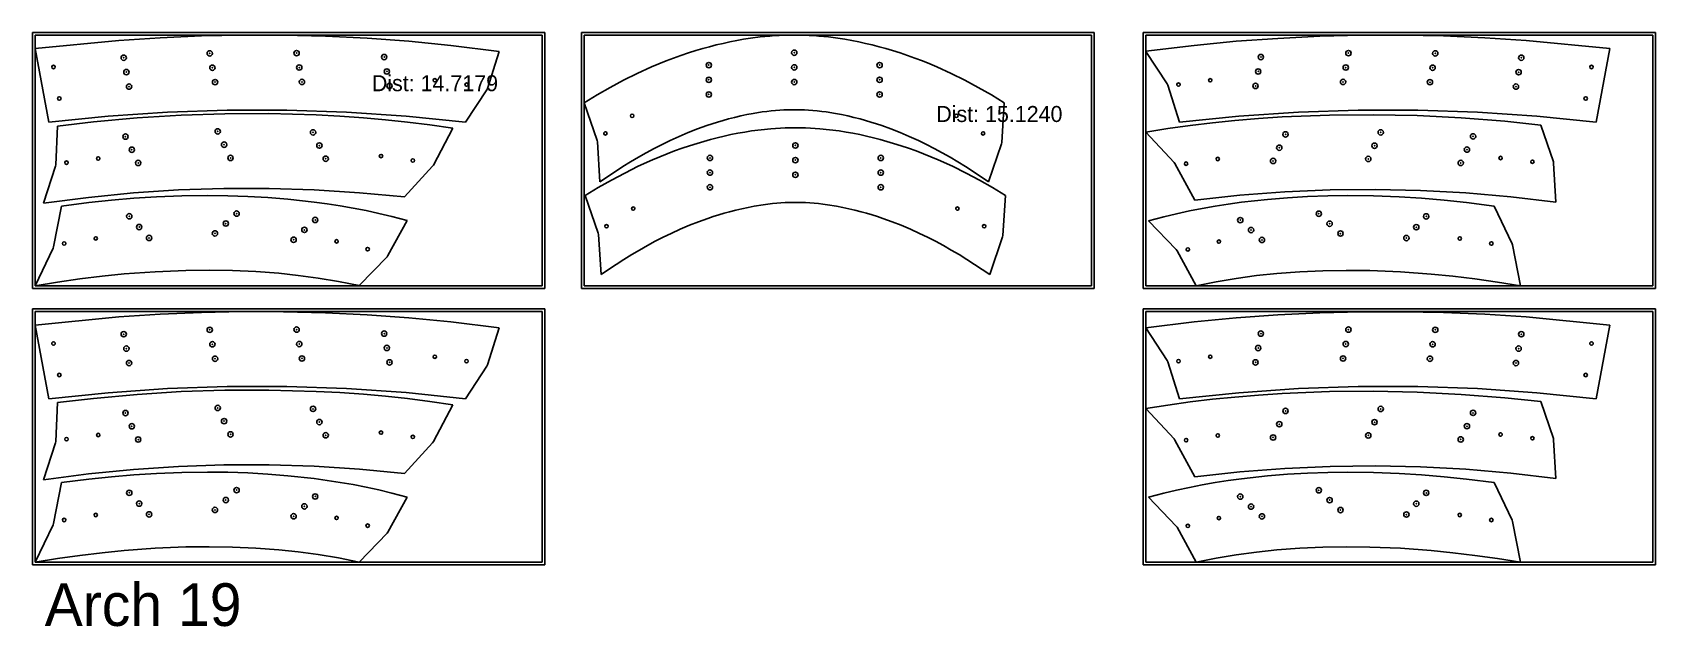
# Model space of a CAD drawing. Extents: x 596 to 900, y -63 to 48.
import ezdxf

# ---------------------------------------------------------------- set-up
doc = ezdxf.new("R2010")
doc.units = 0
doc.header["$MEASUREMENT"] = 0
doc.header["$PDMODE"] = 32
doc.header["$PDSIZE"] = 1
doc.layers.get('0').update_dxf_attribs({"linetype": 'CONTINUOUS'})
for name, color, linetype in [('DRIILLS_PTS__ENGRAVE_PASS_', 172, 'CONTINUOUS'), ('DRILLING', 3, 'CONTINUOUS'), ('PLYWOOD', 6, 'CONTINUOUS')]:
    doc.layers.add(name, color=color, linetype=linetype)

msp = doc.modelspace()

# ---------------------------------------------------------------- linework, layer by layer
for p, q in [((611.7, 46.62), (596.04, 45.09)), ((619.46, 47.13), (611.7, 46.62)), ((627.22, 47.46), (619.46, 47.13)), ((634.9, 47.61), (627.22, 47.46)), ((642.58, 47.59), (634.9, 47.61)), ((650.4, 47.39), (642.58, 47.59)), ((658.21, 47.02), (650.4, 47.39)), ((666.05, 46.46), (658.21, 47.02)), ((673.88, 45.7), (666.05, 46.46)), ((682.99, 44.57), (673.88, 45.7)), ((723.61, 45.77), (722.34, 45.44)), ((724.89, 46.07), (723.61, 45.77)), ((726.17, 46.35), (724.89, 46.07)), ((727.45, 46.6), (726.17, 46.35)), ((728.74, 46.83), (727.45, 46.6)), ((730.04, 47.04), (728.74, 46.83)), ((731.83, 47.27), (730.04, 47.04)), ((733.63, 47.45), (731.83, 47.27)), ((734.53, 47.52), (733.63, 47.45)), ((735.43, 47.57), (734.53, 47.52)), ((736.33, 47.61), (735.43, 47.57)), ((737.23, 47.62), (736.33, 47.61)), ((738.23, 47.62), (737.23, 47.62)), ((739.23, 47.62), (738.23, 47.62)), ((740.13, 47.61), (739.23, 47.62)), ((741.04, 47.57), (740.13, 47.61)), ((741.94, 47.52), (741.04, 47.57)), ((742.84, 47.45), (741.94, 47.52)), ((744.63, 47.27), (742.84, 47.45)), ((746.42, 47.04), (744.63, 47.27)), ((747.72, 46.83), (746.42, 47.04)), ((749.01, 46.6), (747.72, 46.83)), ((750.3, 46.35), (749.01, 46.6)), ((751.58, 46.07), (750.3, 46.35)), ((752.85, 45.77), (751.58, 46.07)), ((754.12, 45.44), (752.85, 45.77)), ((813.17, 45.7), (804.07, 44.59)), ((821, 46.46), (813.17, 45.7)), ((828.84, 47.01), (821, 46.46)), ((836.65, 47.39), (828.84, 47.01)), ((844.47, 47.58), (836.65, 47.39)), ((852.15, 47.61), (844.47, 47.58)), ((859.83, 47.46), (852.15, 47.61)), ((867.59, 47.13), (859.83, 47.46)), ((875.35, 46.62), (867.59, 47.13)), ((891.01, 45.09), (875.35, 46.62)), ((596.04, 45.09), (598.59, 31.28)), ((680.77, 37.62), (682.99, 44.57)), ((714.24, 42.77), (712.86, 42.21)), ((715.62, 43.3), (714.24, 42.77)), ((717.01, 43.8), (715.62, 43.3)), ((718.41, 44.27), (717.01, 43.8)), ((719.82, 44.72), (718.41, 44.27)), ((721.08, 45.09), (719.82, 44.72)), ((722.34, 45.44), (721.08, 45.09)), ((755.38, 45.09), (754.12, 45.44)), ((756.64, 44.72), (755.38, 45.09)), ((758.05, 44.27), (756.64, 44.72)), ((759.45, 43.8), (758.05, 44.27)), ((760.84, 43.3), (759.45, 43.8)), ((762.23, 42.77), (760.84, 43.3)), ((763.6, 42.21), (762.23, 42.77)), ((804.06, 44.57), (808.07, 38.47)), ((888.46, 31.28), (891.01, 45.09)), ((708.81, 40.41), (706.27, 39.16)), ((711.5, 41.64), (708.81, 40.41)), ((712.86, 42.21), (711.5, 41.64)), ((764.96, 41.64), (763.6, 42.21)), ((767.65, 40.41), (764.96, 41.64)), ((770.19, 39.16), (767.65, 40.41)), ((676.65, 31.28), (680.65, 37.38)), ((680.65, 37.38), (680.77, 37.62)), ((703.77, 37.82), (701.31, 36.42)), ((706.27, 39.16), (703.77, 37.82)), ((772.7, 37.82), (770.19, 39.16)), ((775.16, 36.42), (772.7, 37.82)), ((808.07, 38.47), (808.18, 38.23)), ((808.18, 38.23), (810.4, 31.28)), ((620.86, 33.19), (632.03, 33.57)), ((632.03, 33.57), (643.21, 33.57)), ((643.21, 33.57), (654.38, 33.19)), ((701.31, 36.42), (698.88, 34.95)), ((698.88, 34.95), (701.3, 27.86)), ((733.92, 33.42), (734.73, 33.5)), ((734.73, 33.5), (735.53, 33.56)), ((735.53, 33.56), (736.31, 33.6)), ((736.31, 33.6), (737.07, 33.62)), ((737.07, 33.62), (738.03, 33.62)), ((738.03, 33.62), (738.23, 33.62)), ((738.23, 33.62), (738.44, 33.62)), ((738.44, 33.62), (739.4, 33.62)), ((739.4, 33.62), (740.15, 33.6)), ((740.15, 33.6), (740.93, 33.56)), ((740.93, 33.56), (741.73, 33.5)), ((741.73, 33.5), (742.55, 33.42)), ((777.58, 34.95), (775.16, 36.42)), ((777.1, 27.47), (777.58, 34.95)), ((832.67, 33.19), (843.84, 33.57)), ((843.84, 33.57), (855.02, 33.57)), ((855.02, 33.57), (866.19, 33.19)), ((598.59, 31.28), (609.71, 32.43)), ((600.25, 30.57), (599.93, 23.29)), ((606.96, 31.35), (600.25, 30.57)), ((615.17, 32.09), (606.96, 31.35)), ((609.71, 32.43), (620.86, 33.19)), ((623.39, 32.61), (615.17, 32.09)), ((631.6, 32.89), (623.39, 32.61)), ((639.81, 32.92), (631.6, 32.89)), ((648.69, 32.67), (639.81, 32.92)), ((653.13, 32.43), (648.69, 32.67)), ((657.57, 32.11), (653.13, 32.43)), ((654.38, 33.19), (665.53, 32.43)), ((661.67, 31.74), (657.57, 32.11)), ((665.8, 31.3), (661.67, 31.74)), ((665.53, 32.43), (676.65, 31.29)), ((669.99, 30.77), (665.8, 31.3)), ((674.27, 30.16), (669.99, 30.77)), ((720.11, 30.03), (721.84, 30.65)), ((721.84, 30.65), (722.86, 31)), ((722.86, 31), (723.87, 31.32)), ((723.87, 31.32), (724.89, 31.62)), ((724.89, 31.62), (725.92, 31.91)), ((725.92, 31.91), (727.06, 32.2)), ((727.06, 32.2), (728.21, 32.47)), ((728.21, 32.47), (729.36, 32.71)), ((729.36, 32.71), (730.51, 32.93)), ((730.51, 32.93), (732.23, 33.21)), ((732.23, 33.21), (733.08, 33.32)), ((733.08, 33.32), (733.92, 33.42)), ((742.55, 33.42), (743.38, 33.32)), ((743.38, 33.32), (744.23, 33.21)), ((744.23, 33.21), (745.95, 32.93)), ((745.95, 32.93), (747.1, 32.71)), ((747.1, 32.71), (748.25, 32.47)), ((748.25, 32.47), (749.4, 32.2)), ((749.4, 32.2), (750.55, 31.91)), ((750.55, 31.91), (751.57, 31.62)), ((751.57, 31.62), (752.59, 31.32)), ((752.59, 31.32), (753.61, 31)), ((753.61, 31), (754.62, 30.65)), ((754.62, 30.65), (756.35, 30.03)), ((808.22, 30.11), (812.38, 30.68)), ((810.4, 31.28), (821.52, 32.43)), ((812.38, 30.68), (816.56, 31.18)), ((816.56, 31.18), (820.74, 31.61)), ((820.74, 31.61), (825.17, 31.98)), ((821.52, 32.43), (832.67, 33.19)), ((825.17, 31.98), (829.61, 32.27)), ((829.61, 32.27), (838.49, 32.63)), ((838.49, 32.63), (846.7, 32.7)), ((846.7, 32.7), (854.91, 32.52)), ((854.91, 32.52), (863.14, 32.1)), ((863.14, 32.1), (871.35, 31.46)), ((866.19, 33.19), (877.34, 32.43)), ((871.35, 31.46), (878.07, 30.76)), ((877.34, 32.43), (888.46, 31.28)), ((878.07, 30.76), (880.42, 23.86)), ((670.64, 23.25), (674.27, 30.16)), ((701.3, 27.86), (701.36, 27.6)), ((701.36, 27.6), (701.83, 20.12)), ((713.48, 27.11), (714.97, 27.84)), ((714.97, 27.84), (716.68, 28.62)), ((716.68, 28.62), (718.39, 29.35)), ((718.39, 29.35), (720.11, 30.03)), ((721.29, 27.7), (720.03, 27.33)), ((722.55, 28.05), (721.29, 27.7)), ((723.82, 28.38), (722.55, 28.05)), ((725.1, 28.68), (723.82, 28.38)), ((726.38, 28.96), (725.1, 28.68)), ((727.66, 29.21), (726.38, 28.96)), ((728.95, 29.44), (727.66, 29.21)), ((730.25, 29.65), (728.95, 29.44)), ((732.04, 29.88), (730.25, 29.65)), ((733.84, 30.06), (732.04, 29.88)), ((734.74, 30.13), (733.84, 30.06)), ((735.64, 30.18), (734.74, 30.13)), ((736.54, 30.22), (735.64, 30.18)), ((737.44, 30.23), (736.54, 30.22)), ((738.44, 30.23), (737.44, 30.23)), ((739.44, 30.23), (738.44, 30.23)), ((740.35, 30.22), (739.44, 30.23)), ((741.25, 30.18), (740.35, 30.22)), ((742.15, 30.13), (741.25, 30.18)), ((743.05, 30.06), (742.15, 30.13)), ((744.84, 29.88), (743.05, 30.06)), ((746.63, 29.65), (744.84, 29.88)), ((747.93, 29.44), (746.63, 29.65)), ((749.22, 29.21), (747.93, 29.44)), ((750.51, 28.96), (749.22, 29.21)), ((751.79, 28.68), (750.51, 28.96)), ((753.06, 28.38), (751.79, 28.68)), ((754.33, 28.05), (753.06, 28.38)), ((755.6, 27.7), (754.33, 28.05)), ((756.85, 27.33), (755.6, 27.7)), ((756.35, 30.03), (758.07, 29.35)), ((758.07, 29.35), (759.78, 28.62)), ((759.78, 28.62), (761.49, 27.84)), ((761.49, 27.84), (762.99, 27.11)), ((777.05, 27.21), (777.1, 27.47)), ((804.06, 29.45), (808.22, 30.11)), ((809.39, 23.75), (804.06, 29.45)), ((707.57, 23.86), (709.04, 24.72)), ((709.04, 24.72), (710.51, 25.55)), ((710.51, 25.55), (711.99, 26.35)), ((713.08, 24.82), (711.71, 24.25)), ((711.99, 26.35), (713.48, 27.11)), ((714.45, 25.38), (713.08, 24.82)), ((715.83, 25.91), (714.45, 25.38)), ((717.22, 26.41), (715.83, 25.91)), ((718.62, 26.88), (717.22, 26.41)), ((720.03, 27.33), (718.62, 26.88)), ((758.26, 26.88), (756.85, 27.33)), ((759.66, 26.41), (758.26, 26.88)), ((761.05, 25.91), (759.66, 26.41)), ((762.44, 25.38), (761.05, 25.91)), ((763.81, 24.82), (762.44, 25.38)), ((762.99, 27.11), (764.47, 26.35)), ((765.17, 24.25), (763.81, 24.82)), ((764.47, 26.35), (765.95, 25.55)), ((765.95, 25.55), (767.42, 24.72)), ((767.42, 24.72), (768.89, 23.86)), ((774.63, 20.12), (777.05, 27.21)), ((599.88, 23.02), (597.62, 16.09)), ((599.93, 23.29), (599.88, 23.02)), ((665.23, 17.27), (670.49, 23.04)), ((670.49, 23.04), (670.64, 23.25)), ((703.23, 21.08), (706.12, 22.96)), ((706.48, 21.76), (703.98, 20.43)), ((706.12, 22.96), (707.57, 23.86)), ((709.02, 23.02), (706.48, 21.76)), ((711.71, 24.25), (709.02, 23.02)), ((767.87, 23.02), (765.17, 24.25)), ((770.41, 21.76), (767.87, 23.02)), ((768.89, 23.86), (770.34, 22.96)), ((770.34, 22.96), (773.23, 21.08)), ((772.91, 20.43), (770.41, 21.76)), ((809.54, 23.54), (809.39, 23.75)), ((813.26, 16.68), (809.54, 23.54)), ((880.42, 23.86), (880.47, 23.59)), ((880.47, 23.59), (880.88, 16.31)), ((614.46, 18.03), (622.91, 18.59)), ((622.91, 18.59), (631.38, 18.88)), ((631.38, 18.88), (639.86, 18.89)), ((639.86, 18.89), (648.33, 18.62)), ((648.33, 18.62), (656.79, 18.08)), ((701.52, 19.03), (699.09, 17.56)), ((703.98, 20.43), (701.52, 19.03)), ((701.83, 20.12), (703.23, 21.08)), ((775.37, 19.03), (772.91, 20.43)), ((773.23, 21.08), (774.63, 20.12)), ((777.79, 17.56), (775.37, 19.03)), ((838.61, 18.61), (830.14, 18.24)), ((847.08, 18.7), (838.61, 18.61)), ((855.56, 18.51), (847.08, 18.7)), ((864.02, 18.06), (855.56, 18.51)), ((597.62, 16.09), (606.02, 17.2)), ((600.97, 15.57), (599.49, 7.9)), ((606.11, 16.23), (600.97, 15.57)), ((606.02, 17.2), (614.46, 18.03)), ((610.32, 16.67), (606.11, 16.23)), ((614.54, 17.03), (610.32, 16.67)), ((618.76, 17.29), (614.54, 17.03)), ((623.55, 17.48), (618.76, 17.29)), ((628.34, 17.54), (623.55, 17.48)), ((632.11, 17.5), (628.34, 17.54)), ((635.87, 17.38), (632.11, 17.5)), ((639.64, 17.17), (635.87, 17.38)), ((643.4, 16.86), (639.64, 17.17)), ((648.3, 16.32), (643.4, 16.86)), ((650.74, 15.99), (648.3, 16.32)), ((653.18, 15.61), (650.74, 15.99)), ((655.61, 15.18), (653.18, 15.61)), ((656.79, 18.08), (665.23, 17.27)), ((699.09, 17.56), (701.51, 10.47)), ((728.42, 15.08), (729.57, 15.32)), ((729.57, 15.32), (730.72, 15.54)), ((730.72, 15.54), (732.44, 15.82)), ((732.44, 15.82), (733.29, 15.93)), ((733.29, 15.93), (734.13, 16.03)), ((734.13, 16.03), (734.94, 16.11)), ((734.94, 16.11), (735.74, 16.17)), ((735.74, 16.17), (736.52, 16.21)), ((736.52, 16.21), (737.28, 16.23)), ((737.28, 16.23), (738.24, 16.23)), ((738.24, 16.23), (738.44, 16.23)), ((738.44, 16.23), (738.65, 16.23)), ((738.65, 16.23), (739.61, 16.23)), ((739.61, 16.23), (740.37, 16.21)), ((740.37, 16.21), (741.14, 16.17)), ((741.14, 16.17), (741.94, 16.11)), ((741.94, 16.11), (742.76, 16.03)), ((742.76, 16.03), (743.59, 15.93)), ((743.59, 15.93), (744.44, 15.82)), ((744.44, 15.82), (746.16, 15.54)), ((746.16, 15.54), (747.31, 15.32)), ((747.31, 15.32), (748.46, 15.08)), ((777.31, 10.08), (777.79, 17.56)), ((821.68, 17.59), (813.26, 16.68)), ((817.1, 15.57), (814.67, 15.14)), ((819.53, 15.95), (817.1, 15.57)), ((821.98, 16.29), (819.53, 15.95)), ((830.14, 18.24), (821.68, 17.59)), ((826.88, 16.83), (821.98, 16.29)), ((830.64, 17.14), (826.88, 16.83)), ((834.4, 17.35), (830.64, 17.14)), ((838.17, 17.48), (834.4, 17.35)), ((841.94, 17.52), (838.17, 17.48)), ((846.73, 17.46), (841.94, 17.52)), ((851.52, 17.28), (846.73, 17.46)), ((855.74, 17.02), (851.52, 17.28)), ((859.96, 16.66), (855.74, 17.02)), ((864.17, 16.22), (859.96, 16.66)), ((872.46, 17.32), (864.02, 18.06)), ((869.31, 15.57), (864.17, 16.22)), ((872.68, 8.52), (869.31, 15.57)), ((880.88, 16.31), (872.46, 17.32)), ((658.03, 14.71), (655.61, 15.18)), ((660.44, 14.18), (658.03, 14.71)), ((662.84, 13.61), (660.44, 14.18)), ((662.11, 6.28), (665.7, 12.86)), ((665.7, 12.86), (662.84, 13.61)), ((718.6, 11.96), (720.32, 12.64)), ((720.32, 12.64), (722.05, 13.26)), ((722.05, 13.26), (723.07, 13.61)), ((723.07, 13.61), (724.09, 13.93)), ((724.09, 13.93), (725.1, 14.23)), ((725.1, 14.23), (726.13, 14.52)), ((726.13, 14.52), (727.27, 14.81)), ((727.27, 14.81), (728.42, 15.08)), ((748.46, 15.08), (749.61, 14.81)), ((749.61, 14.81), (750.76, 14.52)), ((750.76, 14.52), (751.78, 14.23)), ((751.78, 14.23), (752.8, 13.93)), ((752.8, 13.93), (753.82, 13.61)), ((753.82, 13.61), (754.83, 13.26)), ((754.83, 13.26), (756.56, 12.64)), ((756.56, 12.64), (758.28, 11.96)), ((807.44, 13.57), (804.57, 12.81)), ((804.57, 12.81), (809.77, 7.41)), ((809.84, 14.14), (807.44, 13.57)), ((812.25, 14.66), (809.84, 14.14)), ((814.67, 15.14), (812.25, 14.66)), ((701.51, 10.47), (701.57, 10.21)), ((701.57, 10.21), (702.04, 2.73)), ((712.2, 8.96), (713.69, 9.72)), ((713.69, 9.72), (715.18, 10.45)), ((715.18, 10.45), (716.89, 11.23)), ((716.89, 11.23), (718.6, 11.96)), ((758.28, 11.96), (760, 11.23)), ((760, 11.23), (761.7, 10.45)), ((761.7, 10.45), (763.2, 9.72)), ((763.2, 9.72), (764.68, 8.96)), ((774.84, 2.73), (777.26, 9.82)), ((777.26, 9.82), (777.31, 10.08)), ((599.41, 7.66), (596.04, 0.62)), ((599.49, 7.9), (599.41, 7.66)), ((661.95, 6.07), (662.11, 6.28)), ((706.33, 5.57), (707.79, 6.47)), ((707.79, 6.47), (709.25, 7.33)), ((709.25, 7.33), (710.72, 8.16)), ((710.72, 8.16), (712.2, 8.96)), ((764.68, 8.96), (766.16, 8.16)), ((766.16, 8.16), (767.63, 7.33)), ((767.63, 7.33), (769.1, 6.47)), ((769.1, 6.47), (770.56, 5.57)), ((809.77, 7.41), (809.93, 7.19)), ((809.93, 7.19), (813.52, 0.62)), ((872.76, 8.28), (872.68, 8.52)), ((874.25, 0.62), (872.76, 8.28)), ((612.74, 2.84), (618.51, 3.26)), ((618.51, 3.26), (624.27, 3.49)), ((624.27, 3.49), (628.65, 3.54)), ((628.65, 3.54), (633.02, 3.47)), ((633.02, 3.47), (637.35, 3.28)), ((637.35, 3.28), (641.66, 2.97)), ((656.76, 0.66), (661.95, 6.07)), ((702.04, 2.73), (703.44, 3.69)), ((703.44, 3.69), (706.33, 5.57)), ((770.56, 5.57), (773.44, 3.69)), ((773.44, 3.69), (774.84, 2.73)), ((828.63, 2.93), (832.93, 3.26)), ((832.93, 3.26), (837.27, 3.45)), ((837.27, 3.45), (841.63, 3.52)), ((841.63, 3.52), (846.02, 3.47)), ((846.02, 3.47), (851.78, 3.24)), ((851.78, 3.24), (857.55, 2.83)), ((596.04, 0.62), (600.23, 1.31)), ((600.23, 1.31), (604.4, 1.91)), ((604.4, 1.91), (608.57, 2.42)), ((608.57, 2.42), (612.74, 2.84)), ((641.66, 2.97), (645.34, 2.58)), ((645.34, 2.58), (649.06, 2.08)), ((649.06, 2.08), (652.84, 1.44)), ((652.84, 1.44), (656.76, 0.66)), ((813.52, 0.62), (817.24, 1.38)), ((817.24, 1.38), (820.99, 2.01)), ((820.99, 2.01), (824.79, 2.53)), ((824.79, 2.53), (828.63, 2.93)), ((857.55, 2.83), (861.62, 2.42)), ((861.62, 2.42), (865.74, 1.92)), ((865.74, 1.92), (869.93, 1.32)), ((869.93, 1.32), (874.25, 0.62)), ((611.7, -5.22), (596.04, -6.74)), ((619.46, -4.7), (611.7, -5.22)), ((627.22, -4.37), (619.46, -4.7)), ((634.9, -4.22), (627.22, -4.37)), ((642.58, -4.25), (634.9, -4.22)), ((650.4, -4.44), (642.58, -4.25)), ((658.21, -4.82), (650.4, -4.44)), ((666.05, -5.38), (658.21, -4.82)), ((673.88, -6.13), (666.05, -5.38)), ((821, -5.38), (813.17, -6.13)), ((828.84, -4.82), (821, -5.38)), ((836.65, -4.45), (828.84, -4.82)), ((844.47, -4.25), (836.65, -4.45)), ((852.15, -4.23), (844.47, -4.25)), ((859.83, -4.37), (852.15, -4.23)), ((867.59, -4.7), (859.83, -4.37)), ((875.35, -5.22), (867.59, -4.7)), ((891.01, -6.74), (875.35, -5.22)), ((596.04, -6.74), (598.59, -20.55)), ((682.99, -7.27), (673.88, -6.13)), ((680.77, -14.21), (682.99, -7.27)), ((804.06, -7.27), (808.07, -13.36)), ((813.17, -6.13), (804.07, -7.24)), ((888.46, -20.55), (891.01, -6.74)), ((676.65, -20.55), (680.65, -14.46)), ((680.65, -14.46), (680.77, -14.21)), ((808.07, -13.36), (808.18, -13.6)), ((808.18, -13.6), (810.4, -20.55)), ((598.59, -20.55), (609.71, -19.41)), ((600.25, -21.26), (599.93, -28.55)), ((606.96, -20.49), (600.25, -21.26)), ((615.17, -19.74), (606.96, -20.49)), ((609.71, -19.41), (620.86, -18.64)), ((623.39, -19.22), (615.17, -19.74)), ((620.86, -18.64), (632.03, -18.26)), ((631.6, -18.94), (623.39, -19.22)), ((639.81, -18.91), (631.6, -18.94)), ((632.03, -18.26), (643.21, -18.26)), ((648.69, -19.16), (639.81, -18.91)), ((643.21, -18.26), (654.38, -18.64)), ((653.13, -19.4), (648.69, -19.16)), ((657.57, -19.72), (653.13, -19.4)), ((654.38, -18.64), (665.53, -19.4)), ((661.67, -20.09), (657.57, -19.72)), ((665.8, -20.53), (661.67, -20.09)), ((665.53, -19.4), (676.65, -20.55)), ((669.99, -21.06), (665.8, -20.53)), ((674.27, -21.68), (669.99, -21.06)), ((808.22, -21.73), (812.38, -21.15)), ((810.4, -20.55), (821.52, -19.41)), ((812.38, -21.15), (816.56, -20.65)), ((816.56, -20.65), (820.74, -20.23)), ((820.74, -20.23), (825.17, -19.85)), ((821.52, -19.41), (832.67, -18.64)), ((825.17, -19.85), (829.61, -19.56)), ((829.61, -19.56), (838.49, -19.2)), ((832.67, -18.64), (843.84, -18.26)), ((838.49, -19.2), (846.7, -19.13)), ((843.84, -18.26), (855.02, -18.26)), ((846.7, -19.13), (854.91, -19.31)), ((854.91, -19.31), (863.14, -19.73)), ((855.02, -18.26), (866.19, -18.64)), ((863.14, -19.73), (871.35, -20.38)), ((866.19, -18.64), (877.34, -19.41)), ((871.35, -20.38), (878.07, -21.07)), ((877.34, -19.41), (888.46, -20.55)), ((878.07, -21.07), (880.42, -27.97)), ((670.64, -28.58), (674.27, -21.68)), ((804.06, -22.38), (808.22, -21.73)), ((809.39, -28.09), (804.06, -22.38)), ((599.88, -28.81), (597.62, -35.74)), ((599.93, -28.55), (599.88, -28.81)), ((665.23, -34.56), (670.49, -28.79)), ((670.49, -28.79), (670.64, -28.58)), ((809.54, -28.29), (809.39, -28.09)), ((813.26, -35.16), (809.54, -28.29)), ((880.42, -27.97), (880.47, -28.24)), ((880.47, -28.24), (880.88, -35.52)), ((614.46, -33.8), (622.91, -33.24)), ((622.91, -33.24), (631.38, -32.96)), ((631.38, -32.96), (639.86, -32.94)), ((639.86, -32.94), (648.33, -33.21)), ((648.33, -33.21), (656.79, -33.75)), ((838.61, -33.23), (830.14, -33.6)), ((847.08, -33.14), (838.61, -33.23)), ((855.56, -33.32), (847.08, -33.14)), ((864.02, -33.78), (855.56, -33.32)), ((597.62, -35.74), (606.02, -34.63)), ((600.97, -36.26), (599.49, -43.93)), ((606.11, -35.6), (600.97, -36.26)), ((606.02, -34.63), (614.46, -33.8)), ((610.32, -35.16), (606.11, -35.6)), ((614.54, -34.8), (610.32, -35.16)), ((618.76, -34.54), (614.54, -34.8)), ((623.55, -34.35), (618.76, -34.54)), ((628.34, -34.29), (623.55, -34.35)), ((632.11, -34.33), (628.34, -34.29)), ((635.87, -34.45), (632.11, -34.33)), ((639.64, -34.66), (635.87, -34.45)), ((643.4, -34.97), (639.64, -34.66)), ((648.3, -35.51), (643.4, -34.97)), ((650.74, -35.85), (648.3, -35.51)), ((653.18, -36.23), (650.74, -35.85)), ((655.61, -36.65), (653.18, -36.23)), ((656.79, -33.75), (665.23, -34.56)), ((821.68, -34.24), (813.26, -35.16)), ((817.1, -36.27), (814.67, -36.69)), ((819.53, -35.88), (817.1, -36.27)), ((821.98, -35.55), (819.53, -35.88)), ((830.14, -33.6), (821.68, -34.24)), ((826.88, -35), (821.98, -35.55)), ((830.64, -34.69), (826.88, -35)), ((834.4, -34.48), (830.64, -34.69)), ((838.17, -34.35), (834.4, -34.48)), ((841.94, -34.31), (838.17, -34.35)), ((846.73, -34.37), (841.94, -34.31)), ((851.52, -34.55), (846.73, -34.37)), ((855.74, -34.82), (851.52, -34.55)), ((859.96, -35.17), (855.74, -34.82)), ((864.17, -35.61), (859.96, -35.17)), ((872.46, -34.51), (864.02, -33.78)), ((869.31, -36.27), (864.17, -35.61)), ((872.68, -43.31), (869.31, -36.27)), ((880.88, -35.52), (872.46, -34.51)), ((658.03, -37.13), (655.61, -36.65)), ((660.44, -37.65), (658.03, -37.13)), ((662.84, -38.22), (660.44, -37.65)), ((662.11, -45.55), (665.7, -38.98)), ((665.7, -38.98), (662.84, -38.22)), ((807.44, -38.27), (804.57, -39.02)), ((804.57, -39.02), (809.77, -44.43)), ((809.84, -37.69), (807.44, -38.27)), ((812.25, -37.17), (809.84, -37.69)), ((814.67, -36.69), (812.25, -37.17)), ((599.41, -44.17), (596.04, -51.21)), ((599.49, -43.93), (599.41, -44.17)), ((661.95, -45.77), (662.11, -45.55)), ((809.77, -44.43), (809.93, -44.64)), ((809.93, -44.64), (813.52, -51.21)), ((872.76, -43.55), (872.68, -43.31)), ((874.25, -51.21), (872.76, -43.55)), ((612.74, -49), (618.51, -48.57)), ((618.51, -48.57), (624.27, -48.34)), ((624.27, -48.34), (628.65, -48.29)), ((628.65, -48.29), (633.02, -48.36)), ((633.02, -48.36), (637.35, -48.55)), ((637.35, -48.55), (641.66, -48.87)), ((656.76, -51.17), (661.95, -45.77)), ((828.63, -48.9), (832.93, -48.58)), ((832.93, -48.58), (837.27, -48.38)), ((837.27, -48.38), (841.63, -48.31)), ((841.63, -48.31), (846.02, -48.36)), ((846.02, -48.36), (851.78, -48.59)), ((851.78, -48.59), (857.55, -49.01)), ((596.04, -51.21), (600.23, -50.52)), ((600.23, -50.52), (604.4, -49.92)), ((604.4, -49.92), (608.57, -49.41)), ((608.57, -49.41), (612.74, -49)), ((641.66, -48.87), (645.34, -49.25)), ((645.34, -49.25), (649.06, -49.75)), ((649.06, -49.75), (652.84, -50.39)), ((652.84, -50.39), (656.76, -51.17)), ((813.52, -51.21), (817.24, -50.46)), ((817.24, -50.46), (820.99, -49.82)), ((820.99, -49.82), (824.79, -49.3)), ((824.79, -49.3), (828.63, -48.9)), ((857.55, -49.01), (861.62, -49.41)), ((861.62, -49.41), (865.74, -49.91)), ((865.74, -49.91), (869.93, -50.51)), ((869.93, -50.51), (874.25, -51.21))]:
    msp.add_line(p, q)
at = {"layer": 'DRIILLS_PTS__ENGRAVE_PASS_'}
for p in [(612.63, 43.38), (628.75, 44.2), (645.01, 44.24), (661.42, 43.5), (738.23, 44.32), (825.63, 43.5), (842.04, 44.24), (858.3, 44.2), (874.42, 43.38), (613.13, 40.68), (629.25, 41.5), (645.51, 41.54), (661.92, 40.8), (722.23, 41.99), (722.23, 39.24), (738.23, 41.57), (754.23, 41.99), (754.23, 39.24), (825.13, 40.8), (841.54, 41.54), (857.8, 41.5), (873.92, 40.67), (613.63, 37.97), (629.75, 38.8), (646.01, 38.83), (662.42, 38.09), (722.23, 36.49), (738.23, 38.82), (754.23, 36.49), (824.63, 38.09), (841.04, 38.83), (857.3, 38.79), (873.42, 37.97), (612.96, 28.6), (630.25, 29.56), (631.44, 27.08), (648.09, 29.39), (649.28, 26.92), (738.44, 26.93), (830.25, 29.01), (846.92, 26.89), (848.08, 29.39), (865.39, 28.64), (614.15, 26.13), (632.64, 24.6), (650.47, 24.44), (722.44, 24.6), (738.44, 24.18), (754.44, 24.6), (827.93, 24.02), (829.09, 26.51), (845.76, 24.4), (864.23, 26.15), (615.34, 23.65), (722.44, 21.85), (738.44, 21.43), (754.44, 21.85), (863.07, 23.65), (722.44, 19.1), (754.44, 19.1), (613.67, 13.65), (631.76, 12.3), (633.78, 14.16), (648.5, 12.97), (821.77, 12.93), (836.49, 14.13), (838.52, 12.27), (856.6, 13.64), (615.53, 11.63), (617.39, 9.6), (629.73, 10.44), (644.45, 9.25), (646.48, 11.11), (823.8, 11.08), (825.83, 9.22), (840.55, 10.42), (852.89, 9.58), (854.75, 11.61), (612.63, -8.45), (628.75, -7.63), (645.01, -7.59), (661.42, -8.33), (825.63, -8.33), (842.04, -7.59), (858.3, -7.63), (874.42, -8.45), (613.13, -11.16), (629.25, -10.33), (645.51, -10.29), (661.92, -11.03), (825.13, -11.04), (841.54, -10.3), (857.8, -10.33), (873.92, -11.16), (613.63, -13.86), (629.75, -13.04), (646.01, -13), (662.42, -13.74), (824.63, -13.74), (841.04, -13), (857.3, -13.04), (873.42, -13.86), (612.96, -23.23), (630.25, -22.27), (631.44, -24.75), (648.09, -22.44), (830.25, -22.83), (848.08, -22.45), (865.39, -23.19), (614.15, -25.71), (632.64, -27.23), (649.28, -24.92), (650.47, -27.4), (827.93, -27.81), (829.09, -25.32), (845.76, -27.43), (846.92, -24.94), (864.23, -25.69), (615.34, -28.19), (863.07, -28.18), (613.67, -38.18), (631.76, -39.53), (633.78, -37.68), (648.5, -38.87), (821.77, -38.9), (836.49, -37.7), (838.52, -39.56), (856.6, -38.19), (615.53, -40.21), (617.39, -42.23), (629.73, -41.39), (644.45, -42.58), (646.48, -40.72), (823.8, -40.76), (825.83, -42.61), (840.55, -41.42), (852.89, -42.25), (854.75, -40.22)]:
    msp.add_point(p, dxfattribs=at)
at = {"layer": 'DRILLING'}
for centre, radius in [((599.48, 41.64), 0.323), ((887.57, 41.64), 0.323), ((670.9, 39.16), 0.322), ((676.85, 38.34), 0.322), ((810.2, 38.34), 0.322), ((816.15, 39.16), 0.323), ((600.57, 35.74), 0.322), ((886.48, 35.74), 0.323), ((707.87, 32.49), 0.322), ((768.59, 32.49), 0.322), ((702.86, 29.19), 0.322), ((773.6, 29.19), 0.322), ((607.86, 24.48), 0.323), ((660.83, 24.94), 0.323), ((666.78, 24.12), 0.322), ((817.56, 24.4), 0.323), ((870.54, 24.58), 0.323), ((601.91, 23.71), 0.322), ((811.63, 23.51), 0.323), ((876.5, 23.88), 0.323), ((708.08, 15.1), 0.322), ((768.8, 15.1), 0.322), ((607.39, 9.5), 0.322), ((652.5, 8.95), 0.322), ((703.07, 11.79), 0.323), ((773.81, 11.79), 0.322), ((817.78, 8.91), 0.323), ((862.89, 9.49), 0.323), ((601.47, 8.56), 0.323), ((658.32, 7.49), 0.322), ((811.96, 7.45), 0.322), ((868.81, 8.56), 0.323), ((599.48, -10.19), 0.323), ((887.57, -10.2), 0.323), ((670.9, -12.68), 0.322), ((676.85, -13.5), 0.323), ((810.2, -13.5), 0.322), ((816.15, -12.68), 0.323), ((600.57, -16.09), 0.322), ((886.48, -16.1), 0.323), ((607.86, -27.35), 0.323), ((660.83, -26.89), 0.322), ((817.56, -27.43), 0.323), ((870.54, -27.25), 0.323), ((601.91, -28.12), 0.322), ((666.78, -27.71), 0.322), ((811.63, -28.32), 0.323), ((876.5, -27.95), 0.323), ((607.39, -42.34), 0.322), ((652.5, -42.89), 0.322), ((862.89, -42.34), 0.323), ((601.47, -43.27), 0.323), ((658.32, -44.34), 0.322), ((811.96, -44.39), 0.322), ((817.78, -42.92), 0.322), ((868.81, -43.28), 0.323)]:
    msp.add_circle(centre, radius, dxfattribs=at)
at = {"layer": 'PLYWOOD'}
for p, q in [((691.54, 48.12), (595.54, 48.12)), ((595.54, 48.12), (595.54, 0.12)), ((691.04, 47.62), (596.04, 47.62)), ((596.04, 47.62), (596.04, 0.62)), ((691.04, 0.62), (691.04, 47.62)), ((691.54, 0.12), (691.54, 48.12)), ((794.38, 48.12), (698.38, 48.12)), ((698.38, 48.12), (698.38, 0.12)), ((793.88, 47.62), (698.88, 47.62)), ((698.88, 47.62), (698.88, 0.62)), ((793.88, 0.62), (793.88, 47.62)), ((794.38, 0.12), (794.38, 48.12)), ((899.56, 48.12), (803.56, 48.12)), ((803.56, 48.12), (803.56, 0.12)), ((899.06, 47.62), (804.06, 47.62)), ((804.06, 47.62), (804.06, 0.62)), ((899.06, 0.62), (899.06, 47.62)), ((899.56, 0.12), (899.56, 48.12)), ((595.54, 0.12), (691.54, 0.12)), ((596.04, 0.62), (691.04, 0.62)), ((698.38, 0.12), (794.38, 0.12)), ((698.88, 0.62), (793.88, 0.62)), ((803.56, 0.12), (899.56, 0.12)), ((804.06, 0.62), (899.06, 0.62)), ((691.54, -3.71), (595.54, -3.71)), ((595.54, -3.71), (595.54, -51.71)), ((691.04, -4.21), (596.04, -4.21)), ((596.04, -4.21), (596.04, -51.21)), ((691.04, -51.21), (691.04, -4.21)), ((691.54, -51.71), (691.54, -3.71)), ((899.56, -3.71), (803.56, -3.71)), ((803.56, -3.71), (803.56, -51.71)), ((899.06, -4.21), (804.06, -4.21)), ((804.06, -4.21), (804.06, -51.21)), ((899.06, -51.21), (899.06, -4.21)), ((899.56, -51.71), (899.56, -3.71)), ((596.04, -51.21), (691.04, -51.21)), ((804.06, -51.21), (899.06, -51.21)), ((595.54, -51.71), (691.54, -51.71)), ((803.56, -51.71), (899.56, -51.71))]:
    msp.add_line(p, q, dxfattribs=at)

# ---------------------------------------------------------------- texts
at = {"char_height": 3, "attachment_point": 1}
for s, insert in [('Dist: 14.7179', (659.11, 40.1)), ('Dist: 15.1240 ', (764.83, 34.33))]:
    msp.add_mtext_dynamic_manual_height_columns(s, width=60.7305, gutter_width=1, heights=[0], dxfattribs=dict(at, insert=insert))
at = {"layer": 'DRIILLS_PTS__ENGRAVE_PASS_', "linetype": 'Continuous'}
msp.add_text('Arch 19', height=8, dxfattribs=at).set_placement((597.83, -63.14))

doc.saveas('drawing.dxf')
